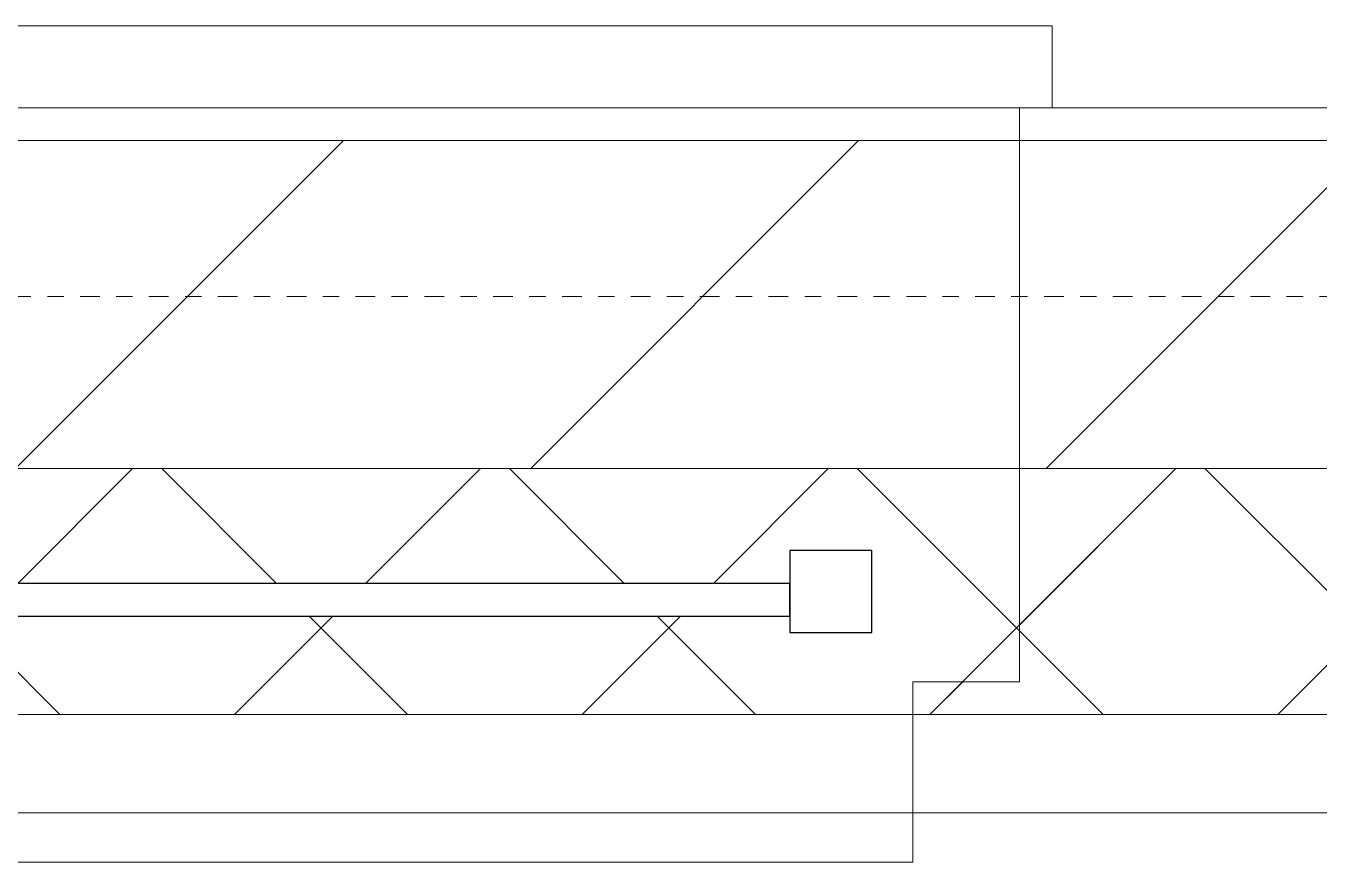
# Model space of a CAD drawing. Header units: millimetres. Extents: x -174154 to -170572, y -111302 to -109817.
# Drawn here: x -173989.86 to -173981.97, y -110625.09 to -110619.99 of the extents above; entities that cross this region are included whole.
import ezdxf

# ---------------------------------------------------------------- set-up
doc = ezdxf.new("R2010")
doc.units = ezdxf.units.MM
doc.linetypes.add('ACAD_ISO02W100', pattern=[15, 12, -3])
doc.linetypes.add('ADSK_Линия сетки', pattern=[21, 12, -3, 3, -3])
for name, color, linetype, lineweight in [('!Подложка', 252, 'ACAD_ISO02W100', 25), ('Каркас_Импост', 7, 'Continuous', 18), ('Окна', 7, 'Continuous', 18), ('Оси', 7, 'Continuous', 9), ('Остекление', 7, 'Continuous', 30), ('Отлив', 7, 'Continuous', 18), ('Подоконник_Верхний брус', 7, 'Continuous', 18), ('Стены разрез', 7, 'Continuous', 40), ('Стены штриховка', 7, 'Continuous', 18)]:
    doc.layers.add(name, color=color, linetype=linetype, lineweight=lineweight)
pattern_1 = [(45, (30280.00000000015, 12304.99999999978), (-106.0660171779821, 106.0660171779821), []), (135, (30280.00000000015, 12304.99999999978), (-106.0660171779821, -106.0660171779821), [])]
pattern_2 = [(45, (30280.00000000015, 12304.99999999978), (-314.3089642374204, 314.3089642374204), []), (45, (30594.30900000015, 12304.99999999978), (-314.3089642374204, 314.3089642374204), [555.625, -111.125, 3.353, -107.772])]

# ---------------------------------------------------------------- blocks, each defined once
blk = doc.blocks.new('B2B_Окно_1створка - 1320х2060h-717281-В_АР_ПЭ_02 Этаж')
at = {"layer": 'Каркас_Импост', "lineweight": 30}
for p, q in [((-540.0000000000048, 535.0000000009742), (-590.0000000000048, 535.0000000009742)), ((-590.0000000000048, 535.0000000009742), (-590.0000000000048, 485.0000000009742)), ((-540.0000000000048, 485.0000000009742), (-540.0000000000048, 535.0000000009742)), ((539.9999999999916, 535.0000000009742), (539.9999999999916, 485.0000000009742)), ((589.9999999999915, 535.0000000009742), (539.9999999999916, 535.0000000009742)), ((589.9999999999916, 485.0000000009742), (589.9999999999915, 535.0000000009742)), ((-590.0000000000048, 485.0000000009742), (-540.0000000000048, 485.0000000009742)), ((539.9999999999916, 485.0000000009742), (589.9999999999916, 485.0000000009742))]:
    blk.add_line(p, q, dxfattribs=at)
at = {"layer": 'Остекление'}
for p, q in [((539.9999999999932, 525.0000000009725), (-540.0000000000066, 525.000000000976)), ((-540.0000000000066, 525.000000000976), (-540.0000000000066, 505.000000000976)), ((539.9999999999931, 505.0000000009725), (539.9999999999932, 525.0000000009725)), ((-540.0000000000066, 505.000000000976), (539.9999999999931, 505.0000000009725))]:
    blk.add_line(p, q, dxfattribs=at)
blk = doc.blocks.new('В2В_Подоконник_ПВХ - ПВХ-V3-В_АР_ПЭ_02 Этаж')
at = {"layer": 'Подоконник_Верхний брус'}
for p, q in [((-700.0000000000006, -279.9999999999951), (-700.0000000000007, -329.9999999999969)), ((699.9999999999997, -329.9999999999991), (699.9999999999998, -279.9999999999973)), ((-700.0000000000007, -329.9999999999969), (699.9999999999997, -329.9999999999991))]:
    blk.add_line(p, q, dxfattribs=at)
blk = doc.blocks.new('B2B_Отлив - Отлив_металлический-V4-В_АР_ПЭ_02 Этаж')
at = {"layer": 'Отлив'}
for p, q in [((-614.9999999999999, 79.99999999902296), (-614.9999999999999, 110.0000000000041)), ((614.9999999999999, 110.0000000000041), (-614.9999999999999, 110.0000000000041)), ((614.9999999999999, 110.0000000000041), (614.9999999999999, 79.9999999990253))]:
    blk.add_line(p, q, dxfattribs=at)
blk = doc.blocks.new('A$C02fe7d8c')
at = {"layer": 'Стены разрез', "lineweight": 20, "true_color": 0x636466}
h = blk.add_hatch(dxfattribs=at)
h.set_pattern_fill('FP_2', color=251, style=0, pattern_type=2)
h.set_pattern_definition(pattern_2)
h.paths.add_polyline_path([(14392.26481203881, 209.9999999999436), (15029.99999999991, 209.9999999999436), (15029.99999999991, 409.9999999999418), (10920.01034354042, 409.9999999999582), (10920.01034354042, 209.9999999999618), (13641.12819182615, 209.9999999999527)])
h.paths.add_polyline_path([(9560.010343540427, 209.9999999999618), (9560.010343540427, 409.9999999999582), (6599.999999999985, 409.9999999999764), (6599.999999999989, 209.9999999999782), (9134.308470550255, 209.9999999999618)])
h.paths.add_polyline_path([(5239.999999999989, 209.9999999999782), (5239.999999999985, 409.9999999999764), (2320.010343540409, 409.9999999999927), (2320.010343540413, 209.9999999999964), (4627.488749274355, 209.9999999999782)])
h.paths.add_polyline_path([(960.0103435404089, 209.9999999999964), (960.0103435404089, 409.9999999999927), (209.9999999999673, 409.9999999999927), (209.9999999999673, 209.9999999999964), (871.805648211106, 209.9999999999964)])
h = blk.add_hatch(dxfattribs=at)
h.set_pattern_fill('FP_2', color=251, style=0, pattern_type=2)
h.set_pattern_definition(pattern_2)
h.paths.add_polyline_path([(14767.83312214513, 209.9999999999527), (15029.99999999991, 209.9999999999527), (15029.99999999991, 409.9999999999509), (14314.99999999999, 409.9999999999509), (14314.99999999998, 209.9999999999527), (14392.26481203881, 209.9999999999527)])
h.paths.add_polyline_path([(11603.00012703501, 209.9999999999618), (12954.99999999999, 209.9999999999618), (12954.99999999999, 409.9999999999582), (11603.00012703501, 409.9999999999582)])
h = blk.add_hatch(dxfattribs=at)
h.set_pattern_fill('FP_1', color=251, style=0, pattern_type=2)
h.set_pattern_definition(pattern_1)
h.paths.add_polyline_path([(15029.99999999991, 59.99999999994361), (15029.99999999991, 209.9999999999436), (10920.01034354042, 209.9999999999618), (10920.01034354043, 79.99999999996544), (10855.01034354042, 79.99999999996544), (10855.01034354042, 59.99999999995998), (12138.85495140086, 59.99999999995089)])
h.paths.add_polyline_path([(9625.010343540456, 59.99999999995998), (9625.010343540449, 79.99999999996544), (9560.010343540427, 79.99999999996544), (9560.010343540427, 209.9999999999618), (6599.999999999989, 209.9999999999782), (6599.999999999989, 79.99999999997272), (6534.999999999985, 79.99999999997272), (6534.999999999982, 59.99999999997817), (9134.308470550255, 59.99999999995998)])
h.paths.add_polyline_path([(5305.000000000015, 59.99999999997817), (5305.000000000015, 79.99999999997272), (5239.999999999989, 79.99999999997272), (5239.999999999989, 209.9999999999782), (2320.010343540413, 209.9999999999964), (2320.010343540413, 79.99999999998181), (2255.010343540409, 79.99999999998181), (2255.010343540405, 59.99999999999454), (3125.215508849058, 59.99999999998727)])
h.paths.add_polyline_path([(120.6690279984578, 59.99999999999454), (1025.010343540434, 59.99999999999454), (1025.010343540434, 79.9999999999909), (960.0103435404089, 79.9999999999909), (960.0103435404089, 209.9999999999964), (59.9999999999709, 209.9999999999964), (59.9999999999709, 59.99999999999454)])
h.paths.add_polyline_path([(13094.99999999999, 109.9999999989795), (13044.99999999998, 109.9999999989795), (13044.99999999998, 159.9999999989759), (13094.99999999999, 159.9999999989759), (13094.99999999999, 139.9999999989814), (14174.99999999999, 139.9999999989814), (14174.99999999999, 159.9999999989759), (14224.99999999997, 159.9999999989759), (14224.99999999997, 109.9999999989795), (14174.99999999999, 109.9999999989795), (14174.99999999999, 119.9999999989759), (13094.99999999999, 119.9999999989759)])
h = blk.add_hatch(dxfattribs=at)
h.set_pattern_fill('FP_1', color=251, style=0, pattern_type=2)
h.set_pattern_definition(pattern_1)
h.paths.add_polyline_path([(15029.99999999991, 59.99999999995089), (15029.99999999991, 209.9999999999527), (14314.99999999998, 209.9999999999527), (14314.99999999998, 79.99999999897773), (14249.99999999999, 79.99999999897773), (14249.99999999999, 59.99999999995089)])
h.paths.add_polyline_path([(12138.85495140086, 59.99999999995998), (13020.00000000001, 59.99999999995998), (13020.00000000001, 79.99999999897773), (12954.99999999999, 79.99999999897773), (12954.99999999999, 209.9999999999618), (11603.00012703501, 209.9999999999618), (11603.00012703501, 59.99999999995998)])
at = {"layer": 'Оси', "linetype": 'ADSK_Линия сетки'}
blk.add_line((32779.99999999999, 314.9999999997399), (-1856.358330931387, 314.9999999998527), dxfattribs=at)
at = {"layer": 'Стены разрез', "color": 251, "lineweight": 20, "true_color": 0x636466}
for p, q in [((15467.49999999987, 429.9999999999527), (10920.01034354045, 429.9999999999654)), ((14315.00000000001, 429.9999999999563), (14315, 79.99999999898137)), ((14315, 79.99999999898137), (14250, 79.99999999898137)), ((14250, 79.99999999898137), (14250, -4.365574568510056e-11)), ((10855.01034354044, -3.456079866737127e-11), (24555.00000000004, -7.639755494892597e-11))]:
    blk.add_line(p, q, dxfattribs=at)
at = {"layer": 'Стены штриховка', "color": 251, "lineweight": 20, "true_color": 0x636466}
for p, q in [((15467.49999999987, 409.9999999999527), (10920.01034354045, 409.9999999999654)), ((24490.00000000001, 209.9999999999236), (10920.01034354045, 209.9999999999654)), ((24555.00000000004, 59.99999999992178), (10855.01034354045, 59.99999999996726))]:
    blk.add_line(p, q, dxfattribs=at)
at = {"layer": 'Окна', "color": 251, "lineweight": 20, "true_color": 0x636466, "rotation": 180}
for name, p in [('В2В_Подоконник_ПВХ - ПВХ-V3-В_АР_ПЭ_02 Этаж', (13635, 149.9999999989814)), ('B2B_Окно_1створка - 1320х2060h-717281-В_АР_ПЭ_02 Этаж', (13635, 644.9999999999582)), ('B2B_Отлив - Отлив_металлический-V4-В_АР_ПЭ_02 Этаж', (13635, 79.99999999898137))]:
    blk.add_blockref(name, p, dxfattribs=at)

msp = doc.modelspace()

# ---------------------------------------------------------------- block references
at = {"layer": '!Подложка', "ltscale": 20, "xscale": 0.01, "yscale": 0.01, "zscale": 0.01}
msp.add_blockref('A$C02fe7d8c', (-174126.9501441634, -110624.7877293258), dxfattribs=at)

doc.saveas('drawing.dxf')
